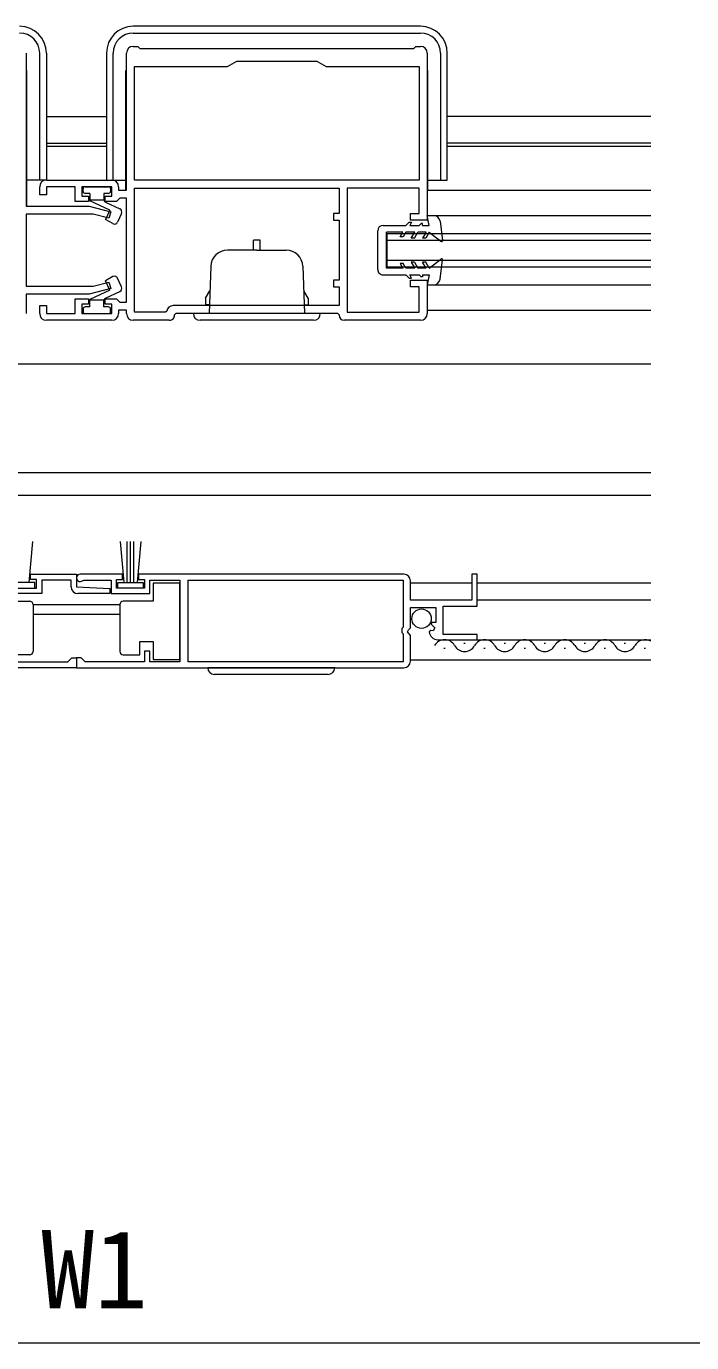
# Model space of a CAD drawing. Units: millimetres, scale not verified. Extents: x -2376 to -396, y -1680 to 1521.
# Drawn here: x -1631.3 to -1531.7, y -1331.2 to -1134.2 of the extents above; entities that cross this region are included whole.
import ezdxf
from ezdxf.enums import TextEntityAlignment as Align

# ---------------------------------------------------------------- set-up
doc = ezdxf.new("R2010")
doc.units = ezdxf.units.MM
doc.header["$LTSCALE"] = 8
for name, color, linetype, lineweight in [('0-3_YKK_11', 7, 'Continuous', 9), ('0-4_YKK_12', 2, 'Continuous', 9), ('0-5_YKK_13', 4, 'Continuous', 9), ('0-6_YKK_D', 6, 'Continuous', 9)]:
    doc.layers.add(name, color=color, linetype=linetype, lineweight=lineweight)
doc.styles.add('ＭＳ ゴシック', font='')
doc.styles.get('ＭＳ ゴシック').set_extended_font_data('MS Gothic')

msp = doc.modelspace()

# ---------------------------------------------------------------- linework, layer by layer
at = {"layer": '0-3_YKK_11'}
for p, q in [((-1631.265, -1138.198), (-1631.265, -1161.098)), ((-1616.265, -1158.699), (-1616.265, -1138.199)), ((-1615.265, -1137.199), (-1614.566, -1137.199)), ((-1614.566, -1137.199), (-1614.266, -1137.5)), ((-1614.266, -1137.5), (-1573.266, -1137.5)), ((-1573.266, -1137.5), (-1572.966, -1137.199)), ((-1572.966, -1137.199), (-1572.266, -1137.2)), ((-1571.265, -1138.2), (-1571.265, -1163.199)), ((-1615.066, -1140.199), (-1601.151, -1140.199)), ((-1615.066, -1157.199), (-1615.066, -1140.199)), ((-1601.151, -1140.199), (-1599.765, -1139.399)), ((-1599.765, -1139.399), (-1587.766, -1139.399)), ((-1587.766, -1139.399), (-1586.38, -1140.199)), ((-1586.38, -1140.199), (-1572.466, -1140.199)), ((-1572.466, -1140.199), (-1572.466, -1157.2)), ((-1629.266, -1159.399), (-1629.266, -1158.199)), ((-1628.266, -1157.199), (-1618.465, -1157.199)), ((-1628.266, -1158.199), (-1628.266, -1159.399)), ((-1623.966, -1158.2), (-1628.266, -1158.199)), ((-1623.966, -1160.399), (-1623.966, -1158.2)), ((-1622.966, -1158.199), (-1622.966, -1159.599)), ((-1618.465, -1158.2), (-1622.966, -1158.199)), ((-1618.465, -1159.599), (-1618.465, -1158.2)), ((-1617.466, -1158.199), (-1617.466, -1158.699)), ((-1572.466, -1157.2), (-1615.066, -1157.199)), ((-1572.466, -1157.2), (-1615.066, -1157.199)), ((-1628.266, -1159.399), (-1629.266, -1159.399)), ((-1622.966, -1159.599), (-1621.966, -1159.599)), ((-1621.966, -1159.599), (-1621.966, -1160.399)), ((-1619.466, -1159.599), (-1618.465, -1159.599)), ((-1619.466, -1160.399), (-1619.466, -1159.599)), ((-1617.465, -1160.099), (-1617.765, -1160.399)), ((-1617.466, -1158.699), (-1616.265, -1158.699)), ((-1617.266, -1159.899), (-1617.465, -1160.099)), ((-1616.265, -1159.899), (-1617.266, -1159.899)), ((-1616.265, -1175.499), (-1616.265, -1159.899)), ((-1615.066, -1177), (-1615.066, -1158.399)), ((-1615.066, -1158.399), (-1584.465, -1158.399)), ((-1615.066, -1158.399), (-1584.465, -1158.399)), ((-1584.465, -1158.399), (-1584.465, -1162.2)), ((-1583.266, -1158.399), (-1583.266, -1177)), ((-1572.466, -1158.399), (-1583.266, -1158.399)), ((-1572.466, -1162.199), (-1572.466, -1158.399)), ((-1631.265, -1161.098), (-1621.872, -1161.098)), ((-1631.265, -1162.298), (-1631.265, -1173.098)), ((-1621.257, -1162.298), (-1631.265, -1162.298)), ((-1621.966, -1160.399), (-1623.966, -1160.399)), ((-1621.872, -1161.098), (-1618.636, -1161.965)), ((-1618.895, -1162.931), (-1621.257, -1162.298)), ((-1617.765, -1160.399), (-1619.466, -1160.399)), ((-1618.636, -1161.965), (-1618.895, -1162.931)), ((-1585.266, -1162.2), (-1585.266, -1163.2)), ((-1584.465, -1162.2), (-1585.266, -1162.2)), ((-1573.765, -1162.199), (-1572.466, -1162.199)), ((-1573.765, -1163.199), (-1573.765, -1162.199)), ((-1585.266, -1163.2), (-1584.465, -1163.2)), ((-1584.465, -1163.2), (-1584.465, -1172.2)), ((-1571.265, -1163.199), (-1573.765, -1163.199)), ((-1631.265, -1173.098), (-1621.257, -1173.098)), ((-1618.636, -1173.431), (-1621.872, -1174.298)), ((-1621.257, -1173.098), (-1618.895, -1172.465)), ((-1618.895, -1172.465), (-1618.636, -1173.431)), ((-1585.266, -1172.2), (-1585.266, -1173.2)), ((-1584.465, -1172.2), (-1585.266, -1172.2)), ((-1585.266, -1173.2), (-1584.465, -1173.2)), ((-1584.465, -1173.2), (-1584.465, -1175.999)), ((-1573.765, -1172.2), (-1571.265, -1172.199)), ((-1573.765, -1173.199), (-1573.765, -1172.2)), ((-1572.466, -1173.199), (-1573.765, -1173.199)), ((-1572.466, -1176.999), (-1572.466, -1173.199)), ((-1571.265, -1172.199), (-1571.265, -1177.199)), ((-1631.265, -1174.298), (-1631.265, -1177.198)), ((-1621.872, -1174.298), (-1631.265, -1174.298)), ((-1629.266, -1175.999), (-1628.266, -1175.999)), ((-1629.266, -1177.199), (-1629.266, -1175.999)), ((-1628.266, -1175.999), (-1628.266, -1177.2)), ((-1623.966, -1174.999), (-1621.966, -1174.999)), ((-1623.966, -1177.199), (-1623.966, -1174.999)), ((-1622.966, -1175.799), (-1622.966, -1177.2)), ((-1621.966, -1175.799), (-1622.966, -1175.799)), ((-1621.966, -1174.999), (-1621.966, -1175.799)), ((-1619.466, -1174.999), (-1617.765, -1174.999)), ((-1619.466, -1175.799), (-1619.466, -1174.999)), ((-1618.465, -1175.799), (-1619.466, -1175.799)), ((-1618.465, -1177.199), (-1618.465, -1175.799)), ((-1617.765, -1174.999), (-1617.465, -1175.299)), ((-1617.465, -1175.299), (-1617.266, -1175.499)), ((-1617.266, -1175.499), (-1616.265, -1175.499)), ((-1584.465, -1175.999), (-1609.266, -1175.999)), ((-1628.266, -1177.2), (-1623.966, -1177.199)), ((-1622.966, -1177.2), (-1618.465, -1177.199)), ((-1617.466, -1176.699), (-1617.466, -1177.199)), ((-1616.265, -1176.699), (-1617.466, -1176.699)), ((-1616.265, -1177.199), (-1616.265, -1176.699)), ((-1610.449, -1177), (-1615.066, -1177)), ((-1610.252, -1176.833), (-1610.449, -1177)), ((-1608.866, -1177.199), (-1609.066, -1177.399)), ((-1584.666, -1177.199), (-1608.866, -1177.199)), ((-1584.465, -1177.399), (-1584.666, -1177.199)), ((-1583.266, -1177), (-1572.466, -1176.999)), ((-1618.465, -1178.199), (-1628.266, -1178.199)), ((-1609.865, -1178.199), (-1615.265, -1178.199)), ((-1572.266, -1178.199), (-1583.665, -1178.199)), ((-1630.665, -1216.198), (-1623.77, -1216.198)), ((-1630.665, -1216.998), (-1630.665, -1216.198)), ((-1629.766, -1216.998), (-1630.665, -1216.998)), ((-1629.766, -1218.298), (-1629.766, -1216.998)), ((-1628.965, -1217.098), (-1628.965, -1219.098)), ((-1624.57, -1217.098), (-1628.965, -1217.098)), ((-1624.57, -1218.098), (-1624.57, -1217.098)), ((-1623.77, -1216.198), (-1623.77, -1218.098)), ((-1616.863, -1216.198), (-1623.213, -1216.198)), ((-1622.859, -1217.169), (-1622.665, -1217.098)), ((-1622.665, -1217.098), (-1618.563, -1217.098)), ((-1618.563, -1217.098), (-1618.563, -1219.098)), ((-1617.763, -1216.998), (-1616.863, -1216.998)), ((-1617.763, -1218.298), (-1617.763, -1216.998)), ((-1616.863, -1216.998), (-1616.863, -1216.198)), ((-1614.463, -1216.198), (-1614.463, -1216.998)), ((-1574.763, -1216.198), (-1614.463, -1216.198)), ((-1614.463, -1216.998), (-1613.563, -1216.998)), ((-1613.563, -1216.998), (-1613.563, -1218.298)), ((-1612.763, -1217.098), (-1608.266, -1217.098)), ((-1612.763, -1219.098), (-1612.763, -1217.098)), ((-1608.266, -1217.098), (-1608.266, -1229.298)), ((-1607.066, -1229.298), (-1607.066, -1217.098)), ((-1607.066, -1217.098), (-1574.863, -1217.098)), ((-1574.863, -1217.098), (-1574.863, -1224.098)), ((-1573.763, -1220.098), (-1573.763, -1217.198)), ((-1564.563, -1216.198), (-1564.563, -1220.098)), ((-1563.763, -1216.198), (-1564.563, -1216.198)), ((-1563.763, -1220.998), (-1563.763, -1216.198)), ((-1628.965, -1219.098), (-1634.765, -1219.098)), ((-1633.966, -1218.298), (-1629.766, -1218.298)), ((-1623.77, -1218.098), (-1618.759, -1218.316)), ((-1618.776, -1219.098), (-1623.57, -1219.098)), ((-1618.759, -1218.316), (-1618.776, -1219.098)), ((-1618.563, -1219.098), (-1612.763, -1219.098)), ((-1613.563, -1218.298), (-1617.763, -1218.298)), ((-1564.563, -1220.098), (-1573.763, -1220.098)), ((-1573.763, -1221.198), (-1569.963, -1221.198)), ((-1573.763, -1224.198), (-1573.763, -1221.198)), ((-1569.963, -1221.198), (-1569.963, -1223.398)), ((-1568.863, -1220.998), (-1563.763, -1220.998)), ((-1568.863, -1225.198), (-1568.863, -1220.998)), ((-1574.863, -1224.098), (-1575.063, -1224.298)), ((-1575.063, -1224.298), (-1575.063, -1224.898)), ((-1575.063, -1224.898), (-1574.863, -1225.098)), ((-1574.863, -1225.098), (-1574.863, -1229.298)), ((-1574.216, -1224.827), (-1574.063, -1224.498)), ((-1573.763, -1225.367), (-1574.216, -1224.827)), ((-1574.063, -1224.498), (-1573.763, -1224.198)), ((-1570.711, -1224.605), (-1570.962, -1224.816)), ((-1570.392, -1224.69), (-1570.711, -1224.605)), ((-1570.58, -1223.398), (-1570.687, -1223.657)), ((-1570.687, -1223.657), (-1570.122, -1224.222)), ((-1569.963, -1223.398), (-1570.58, -1223.398)), ((-1570.122, -1224.222), (-1570.392, -1224.69)), ((-1563.763, -1225.198), (-1568.863, -1225.198)), ((-1563.763, -1225.998), (-1563.763, -1225.198)), ((-1573.763, -1229.198), (-1573.763, -1225.367)), ((-1569.668, -1225.998), (-1563.763, -1225.998)), ((-1625.065, -1229.298), (-1624.766, -1228.998)), ((-1624.766, -1228.998), (-1624.466, -1228.698)), ((-1624.466, -1228.698), (-1623.765, -1228.698)), ((-1623.765, -1228.698), (-1623.765, -1230.198)), ((-1623.763, -1228.698), (-1623.763, -1230.198)), ((-1623.063, -1228.698), (-1623.763, -1228.698)), ((-1622.763, -1228.998), (-1623.063, -1228.698)), ((-1622.463, -1229.298), (-1622.763, -1228.998)), ((-1613.563, -1227.698), (-1613.563, -1229.298)), ((-1612.763, -1227.698), (-1613.563, -1227.698)), ((-1612.763, -1229.298), (-1612.763, -1227.698)), ((-1623.765, -1230.198), (-1672.766, -1230.198)), ((-1623.765, -1230.198), (-1672.766, -1230.198)), ((-1633.966, -1229.298), (-1625.065, -1229.298)), ((-1623.763, -1230.198), (-1574.763, -1230.198)), ((-1623.763, -1230.198), (-1574.763, -1230.198)), ((-1613.563, -1229.298), (-1622.463, -1229.298)), ((-1608.266, -1229.298), (-1612.763, -1229.298)), ((-1574.863, -1229.298), (-1607.066, -1229.298))]:
    msp.add_line(p, q, dxfattribs=at)
for centre, radius, start, end in [((-1615.265, -1138.2), 1, 90, 179.99998), ((-1572.266, -1138.2), 1, 0, 89.99998), ((-1628.266, -1158.2), 1, 90, 179.99998), ((-1618.465, -1158.2), 1, 0, 89.99998), ((-1609.266, -1176.999), 1, 90.00037, 170.40765), ((-1628.266, -1177.199), 1, 180, 269.99998), ((-1618.465, -1177.199), 1, 270, 359.99998), ((-1615.265, -1177.199), 1, 180, 269.99998), ((-1609.865, -1177.399), 0.8, 270.00014, 0.00121), ((-1583.665, -1177.399), 0.8, 179.9995, 269.99948), ((-1572.266, -1177.199), 1, 270, 359.99998), ((-1623.213, -1216.748), 0.55, 90.00003, 310.11942), ((-1574.763, -1217.198), 1, 0, 89.99998), ((-1623.57, -1218.098), 1, 180, 269.99998), ((-1569.668, -1224.698), 1.3, 185.2159, 270.00002), ((-1574.763, -1229.198), 1, 270, 359.99998)]:
    msp.add_arc(centre, radius, start, end, dxfattribs=at)
at = {"layer": '0-4_YKK_12'}
for p, q in [((-1628.266, -1147.7), (-1619.266, -1147.7)), ((-1537.811, -1147.7), (-1568.266, -1147.7)), ((-1628.266, -1151.7), (-1619.266, -1151.7)), ((-1619.266, -1152.199), (-1628.266, -1152.199)), ((-1537.811, -1151.7), (-1568.266, -1151.7)), ((-1537.811, -1152.199), (-1568.266, -1152.199)), ((-1571.265, -1158.698), (-1537.811, -1158.698)), ((-1570.341, -1162.498), (-1537.811, -1162.498)), ((-1577.266, -1165.198), (-1537.811, -1165.198)), ((-1577.266, -1170.198), (-1577.266, -1165.198)), ((-1577.266, -1166.198), (-1537.811, -1166.198)), ((-1577.266, -1169.198), (-1537.811, -1169.198)), ((-1577.266, -1170.198), (-1537.811, -1170.199)), ((-1570.341, -1172.898), (-1537.811, -1172.898)), ((-1571.265, -1176.698), (-1537.811, -1176.698)), ((-1714.449, -1184.7), (-1537.811, -1184.7)), ((-1537.811, -1200.999), (-1716.89, -1200.999)), ((-1537.811, -1204.4), (-1716.89, -1204.4)), ((-1573.765, -1217.498), (-1564.563, -1217.498)), ((-1563.763, -1217.498), (-1537.811, -1217.498)), ((-1617.266, -1220.8), (-1630.265, -1220.8)), ((-1537.811, -1220.098), (-1563.763, -1220.098)), ((-1617.266, -1222.2), (-1630.265, -1222.2)), ((-1569.668, -1225.998), (-1537.811, -1225.998)), ((-1573.765, -1228.998), (-1537.811, -1228.998))]:
    msp.add_line(p, q, dxfattribs=at)
at = {"layer": '0-5_YKK_13'}
for p, q in [((-1572.266, -1134.2), (-1615.265, -1134.2)), ((-1615.265, -1135.2), (-1572.266, -1135.2)), ((-1629.266, -1157.2), (-1629.266, -1138.2)), ((-1628.266, -1138.2), (-1628.266, -1157.2)), ((-1619.266, -1138.2), (-1619.266, -1157.2)), ((-1618.266, -1157.2), (-1618.266, -1138.2)), ((-1569.266, -1138.2), (-1569.266, -1157.2)), ((-1568.266, -1157.2), (-1568.266, -1138.2)), ((-1631.265, -1140.8), (-1631.166, -1140.8)), ((-1631.166, -1161.022), (-1631.166, -1140.8)), ((-1616.265, -1140.8), (-1616.366, -1140.8)), ((-1616.366, -1158.622), (-1616.366, -1140.8)), ((-1571.166, -1140.8), (-1571.265, -1140.8)), ((-1571.166, -1158.698), (-1571.166, -1140.8)), ((-1631.265, -1156.473), (-1631.166, -1156.473)), ((-1631.265, -1157.651), (-1631.166, -1157.651)), ((-1628.266, -1157.2), (-1631.166, -1157.2)), ((-1622.466, -1158.198), (-1618.966, -1158.198)), ((-1619.266, -1157.2), (-1616.366, -1157.2)), ((-1616.265, -1156.473), (-1616.366, -1156.473)), ((-1616.265, -1157.651), (-1616.366, -1157.651)), ((-1571.166, -1156.473), (-1571.265, -1156.473)), ((-1571.166, -1157.651), (-1571.265, -1157.651)), ((-1571.166, -1157.2), (-1568.266, -1157.2)), ((-1622.766, -1158.898), (-1622.766, -1158.498)), ((-1621.766, -1159.198), (-1622.466, -1159.198)), ((-1621.766, -1159.198), (-1621.766, -1160.302)), ((-1619.666, -1160.198), (-1621.766, -1160.198)), ((-1618.766, -1161.701), (-1621.766, -1160.302)), ((-1619.666, -1159.198), (-1619.666, -1160.198)), ((-1618.966, -1159.198), (-1619.666, -1159.198)), ((-1618.666, -1158.498), (-1618.666, -1158.898)), ((-1618.766, -1161.701), (-1619.42, -1163.104)), ((-1619.393, -1160.525), (-1617.254, -1161.523)), ((-1617.012, -1162.187), (-1617.629, -1163.51)), ((-1618.332, -1163.731), (-1619.42, -1163.104)), ((-1577.866, -1163.998), (-1574.466, -1163.998)), ((-1573.599, -1163.498), (-1573.888, -1163.998)), ((-1573.888, -1163.998), (-1572.465, -1163.998)), ((-1572.465, -1163.998), (-1572.166, -1163.699)), ((-1571.966, -1163.699), (-1572.166, -1163.699)), ((-1571.966, -1163.999), (-1571.966, -1163.699)), ((-1571.966, -1163.998), (-1570.966, -1163.998)), ((-1571.265, -1162.498), (-1570.341, -1162.498)), ((-1570.966, -1163.998), (-1571.265, -1162.498)), ((-1569.35, -1163.366), (-1568.967, -1166.232)), ((-1597.265, -1167.699), (-1597.265, -1166.199)), ((-1578.672, -1170.598), (-1578.666, -1164.798)), ((-1577.372, -1170.398), (-1577.367, -1164.998)), ((-1574.927, -1164.998), (-1577.367, -1164.998)), ((-1574.465, -1164.998), (-1574.87, -1165.699)), ((-1573.127, -1164.998), (-1574.465, -1164.998)), ((-1573.647, -1165.899), (-1573.127, -1164.998)), ((-1573.185, -1165.899), (-1573.647, -1165.899)), ((-1573.185, -1165.899), (-1572.665, -1164.998)), ((-1571.427, -1164.998), (-1572.665, -1164.998)), ((-1571.427, -1164.998), (-1571.947, -1165.899)), ((-1570.966, -1164.998), (-1569.208, -1166.367)), ((-1596.766, -1167.699), (-1601.148, -1167.699)), ((-1596.766, -1167.699), (-1592.383, -1167.699)), ((-1603.647, -1170.112), (-1603.894, -1177.199)), ((-1589.884, -1170.112), (-1589.637, -1177.199)), ((-1574.465, -1170.398), (-1574.87, -1169.698)), ((-1573.185, -1169.498), (-1573.647, -1169.498)), ((-1573.647, -1169.498), (-1573.127, -1170.398)), ((-1573.185, -1169.498), (-1572.665, -1170.398)), ((-1571.427, -1170.398), (-1571.947, -1169.498)), ((-1570.966, -1170.398), (-1569.208, -1169.03)), ((-1569.35, -1172.031), (-1568.967, -1169.165)), ((-1618.332, -1171.665), (-1619.42, -1172.293)), ((-1617.012, -1173.21), (-1617.629, -1171.887)), ((-1577.872, -1171.398), (-1574.466, -1171.398)), ((-1574.927, -1170.398), (-1577.372, -1170.398)), ((-1573.127, -1170.398), (-1574.465, -1170.398)), ((-1573.888, -1171.398), (-1572.465, -1171.398)), ((-1573.599, -1171.898), (-1573.888, -1171.398)), ((-1571.427, -1170.398), (-1572.665, -1170.398)), ((-1572.465, -1171.398), (-1572.166, -1171.698)), ((-1571.966, -1171.698), (-1572.166, -1171.698)), ((-1571.966, -1171.398), (-1570.966, -1171.399)), ((-1571.966, -1171.398), (-1571.966, -1171.698)), ((-1570.966, -1171.398), (-1571.265, -1172.898)), ((-1618.766, -1173.696), (-1621.766, -1175.095)), ((-1618.766, -1173.696), (-1619.42, -1172.293)), ((-1619.393, -1174.871), (-1617.254, -1173.874)), ((-1604.466, -1174.901), (-1603.815, -1173.775)), ((-1589.066, -1174.901), (-1589.716, -1173.775)), ((-1571.265, -1172.898), (-1570.341, -1172.898)), ((-1621.766, -1176.198), (-1621.766, -1175.095)), ((-1619.666, -1175.198), (-1621.766, -1175.198)), ((-1619.666, -1176.198), (-1619.666, -1175.198)), ((-1604.466, -1174.901), (-1604.466, -1175.899)), ((-1603.884, -1175.899), (-1604.466, -1175.899)), ((-1589.647, -1175.899), (-1589.066, -1175.899)), ((-1589.066, -1174.901), (-1589.066, -1175.899)), ((-1622.766, -1176.498), (-1622.766, -1176.898)), ((-1621.766, -1176.198), (-1622.466, -1176.198)), ((-1622.466, -1177.198), (-1618.966, -1177.198)), ((-1618.966, -1176.198), (-1619.666, -1176.198)), ((-1618.666, -1176.898), (-1618.666, -1176.498)), ((-1587.265, -1177.199), (-1606.266, -1177.199)), ((-1588.265, -1178.199), (-1605.265, -1178.199)), ((-1630.332, -1211.322), (-1630.868, -1217.448)), ((-1617.199, -1211.322), (-1616.663, -1217.448)), ((-1616.163, -1217.448), (-1616.163, -1211.298)), ((-1615.663, -1217.448), (-1615.663, -1211.298)), ((-1615.163, -1217.448), (-1615.163, -1211.298)), ((-1614.127, -1211.322), (-1614.663, -1217.448)), ((-1629.968, -1217.448), (-1633.768, -1217.448)), ((-1629.968, -1218.298), (-1629.968, -1217.448)), ((-1617.563, -1218.298), (-1617.563, -1217.448)), ((-1617.563, -1217.448), (-1613.763, -1217.448)), ((-1613.763, -1217.448), (-1613.763, -1218.298)), ((-1633.768, -1218.298), (-1629.968, -1218.298)), ((-1613.763, -1218.298), (-1617.563, -1218.298)), ((-1612.266, -1217.548), (-1612.266, -1220.248)), ((-1608.266, -1217.548), (-1612.266, -1217.548)), ((-1608.266, -1228.948), (-1608.266, -1217.548)), ((-1635.265, -1220.248), (-1630.765, -1220.248)), ((-1630.265, -1220.748), (-1630.265, -1221.248)), ((-1630.265, -1221.248), (-1630.265, -1227.248)), ((-1617.266, -1220.748), (-1617.266, -1221.248)), ((-1617.266, -1221.248), (-1617.266, -1227.248)), ((-1612.266, -1220.248), (-1616.766, -1220.248)), ((-1630.265, -1227.248), (-1630.265, -1227.748)), ((-1617.266, -1227.248), (-1617.266, -1227.748)), ((-1614.266, -1226.248), (-1612.266, -1226.248)), ((-1614.266, -1228.248), (-1614.266, -1226.248)), ((-1612.266, -1226.248), (-1612.266, -1228.948)), ((-1568.77, -1227.258), (-1568.57, -1227.258)), ((-1565.77, -1226.498), (-1565.57, -1226.498)), ((-1562.77, -1227.258), (-1562.57, -1227.258)), ((-1559.77, -1226.498), (-1559.57, -1226.498)), ((-1556.77, -1227.258), (-1556.57, -1227.258)), ((-1553.77, -1226.498), (-1553.57, -1226.498)), ((-1550.77, -1227.258), (-1550.57, -1227.258)), ((-1547.77, -1226.498), (-1547.57, -1226.498)), ((-1544.77, -1227.258), (-1544.57, -1227.258)), ((-1541.77, -1226.498), (-1541.57, -1226.498)), ((-1538.77, -1227.258), (-1538.57, -1227.258)), ((-1630.765, -1228.248), (-1633.265, -1228.248)), ((-1616.766, -1228.248), (-1614.266, -1228.248)), ((-1612.266, -1228.948), (-1608.266, -1228.948)), ((-1585.113, -1230.198), (-1604.113, -1230.198)), ((-1586.113, -1231.198), (-1603.113, -1231.198))]:
    msp.add_line(p, q, dxfattribs=at)
for points in [[(-1574.466, -1163.998), (-1573.966, -1163.498), (-1573.599, -1163.498)], [(-1596.266, -1167.699), (-1596.266, -1166.199), (-1597.265, -1166.199)], [(-1574.87, -1165.699), (-1575.331, -1165.699), (-1574.927, -1164.998)], [(-1570.966, -1164.998), (-1571.485, -1165.899), (-1571.947, -1165.899)], [(-1574.87, -1169.698), (-1575.331, -1169.698), (-1574.927, -1170.398)], [(-1570.966, -1170.398), (-1571.485, -1169.498), (-1571.947, -1169.498)], [(-1574.466, -1171.398), (-1573.966, -1171.898), (-1573.599, -1171.898)]]:
    msp.add_lwpolyline(points, dxfattribs=at)
msp.add_circle((-1572.115, -1222.848), 1.45, dxfattribs=at)
for centre, radius, start, end in [((-1632.266, -1138.2), 4, 0, 90), ((-1615.265, -1138.2), 4, 90, 180), ((-1572.266, -1138.2), 4, 0, 90), ((-1632.266, -1138.2), 3, 0, 90), ((-1615.265, -1138.2), 3, 90, 180), ((-1572.266, -1138.2), 3, 0, 90), ((-1622.466, -1158.498), 0.3, 90, 180), ((-1618.966, -1158.498), 0.3, 0, 90), ((-1622.466, -1158.898), 0.3, 180, 270), ((-1619.182, -1160.072), 0.5, 194.60382, 245), ((-1618.966, -1158.898), 0.3, 270, 0), ((-1617.466, -1161.976), 0.5, 334.99995, 64.99985), ((-1618.082, -1163.298), 0.5, 239.99995, 334.99995), ((-1577.866, -1164.798), 0.8, 90, 179.94064), ((-1570.341, -1163.498), 1, 7.60388, 90.00087), ((-1569.116, -1166.249), 0.15, 232.09537, 6.54311), ((-1601.148, -1170.199), 2.5, 90, 178), ((-1592.383, -1170.199), 2.5, 2, 90), ((-1569.116, -1169.148), 0.15, 353.45688, 127.90462), ((-1618.082, -1172.098), 0.5, 25.00003, 120.00003), ((-1577.872, -1170.598), 0.8, 179.94064, 270), ((-1570.341, -1171.898), 1, 269.99911, 352.3961), ((-1617.466, -1173.421), 0.5, 295.00014, 25.00003), ((-1619.182, -1175.324), 0.5, 114.99998, 165.39616), ((-1622.466, -1176.498), 0.3, 90, 180), ((-1622.466, -1176.898), 0.3, 180, 270), ((-1618.966, -1176.498), 0.3, 0, 90), ((-1618.966, -1176.898), 0.3, 270, 0), ((-1605.265, -1177.199), 1, 180, 270), ((-1588.265, -1177.199), 1, 270, 0), ((-1630.765, -1220.748), 0.5, 0.00003, 90), ((-1616.766, -1220.748), 0.5, 90, 179.99995), ((-1568.67, -1227.716), 1.718, 29.19063, 150.80936), ((-1565.67, -1226.04), 1.718, 209.19936, 330.80063), ((-1562.67, -1227.716), 1.718, 29.19063, 150.80936), ((-1559.67, -1226.04), 1.718, 209.19936, 330.80063), ((-1556.67, -1227.716), 1.718, 29.19063, 150.80936), ((-1553.67, -1226.04), 1.718, 209.19936, 330.80063), ((-1550.67, -1227.716), 1.718, 29.19063, 150.80936), ((-1547.67, -1226.04), 1.718, 209.19936, 330.80063), ((-1544.67, -1227.716), 1.718, 29.19063, 150.80936), ((-1541.67, -1226.04), 1.718, 209.19936, 330.80063), ((-1538.67, -1227.716), 1.718, 60.01328, 150.80936), ((-1630.765, -1227.748), 0.5, 270, 359.99998), ((-1616.766, -1227.748), 0.5, 180, 270), ((-1603.113, -1230.198), 1, 180, 270), ((-1586.113, -1230.198), 1, 270, 0)]:
    msp.add_arc(centre, radius, start, end, dxfattribs=at)
at = {"layer": '0-6_YKK_D'}
msp.add_line((-1961.266, -1331.2), (-1286.266, -1331.2), dxfattribs=at)

# ---------------------------------------------------------------- texts
at = {"layer": '0-6_YKK_D', "color": 4, "style": 'ＭＳ ゴシック'}
msp.add_text('W1', height=11.73, dxfattribs=at).set_placement((-1629.046, -1329.599), align=Align.BOTTOM_LEFT)

doc.saveas('drawing.dxf')
